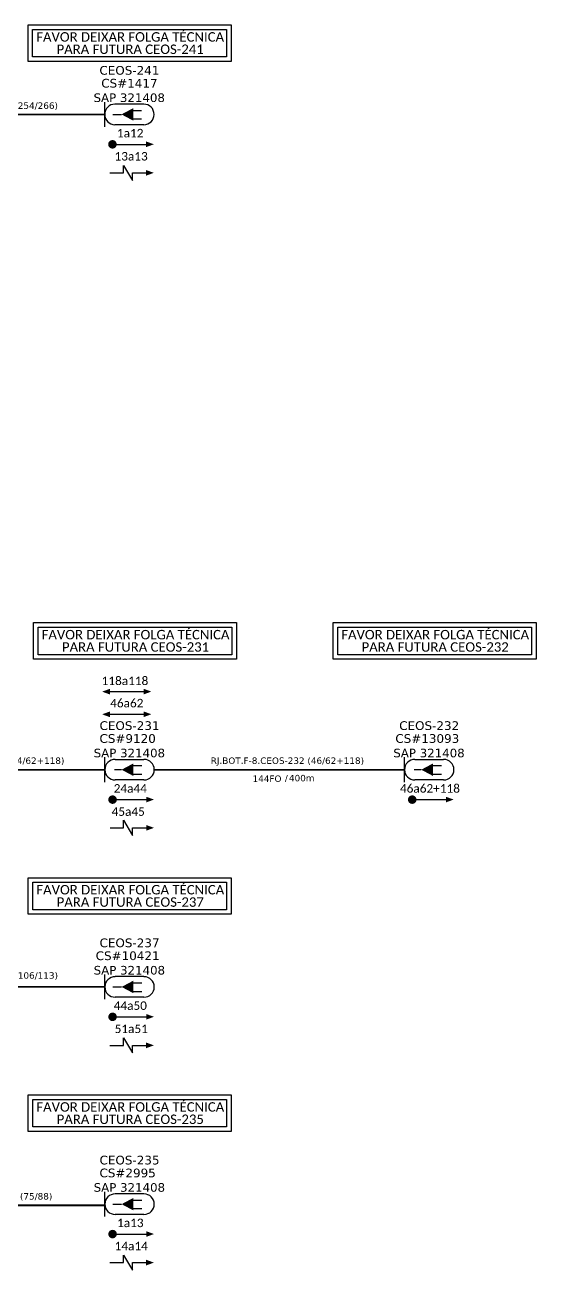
# Model space of a CAD drawing. Header units: metres. Extents: x -0.1 to 58.9, y -0.1 to 41.6.
# Drawn here: x 26.81 to 29.89, y 29.77 to 37.28 of the extents above; entities that cross this region are included whole.
import ezdxf
from ezdxf.enums import TextEntityAlignment as Align

# ---------------------------------------------------------------- set-up
doc = ezdxf.new("R2010")
doc.units = ezdxf.units.M
for name, color, linetype in [('20.4-CEOS', 1, 'Continuous'), ('20.5-CABO AÉREO', 1, 'Continuous'), ('SETA', 7, 'Continuous')]:
    doc.layers.add(name, color=color, linetype=linetype)
doc.layers.add('40.1-ETIQUETAS', color=1, linetype='Continuous', lineweight=20)
doc.styles.add('siredit', font='verdana.ttf')
doc.styles.get("Standard").update_dxf_attribs({"font": 'arial.ttf'})

msp = doc.modelspace()

# ---------------------------------------------------------------- linework, layer by layer
at = {"color": 3, "ltscale": 9e-07}
for points in [[(26.8247, 37.2836), (28.049, 37.2836), (28.049, 37.0629), (26.8247, 37.0629)], [(26.8519, 37.2564), (28.0217, 37.2564), (28.0217, 37.0901), (26.8519, 37.0901)], [(26.8573, 33.6748), (28.0815, 33.6748), (28.0815, 33.4541), (26.8573, 33.4541)], [(26.8845, 33.6476), (28.0543, 33.6476), (28.0543, 33.4813), (26.8845, 33.4813)], [(28.6654, 33.6748), (29.8897, 33.6748), (29.8897, 33.4541), (28.6654, 33.4541)], [(28.6927, 33.6476), (29.8625, 33.6476), (29.8625, 33.4813), (28.6927, 33.4813)], [(26.8255, 32.1348), (28.0497, 32.1348), (28.0497, 31.9141), (26.8255, 31.9141)], [(26.8527, 32.1076), (28.0225, 32.1076), (28.0225, 31.9413), (26.8527, 31.9413)], [(26.8255, 30.8233), (28.0497, 30.8233), (28.0497, 30.6026), (26.8255, 30.6026)], [(26.8527, 30.7961), (28.0225, 30.7961), (28.0225, 30.6298), (26.8527, 30.6298)]]:
    msp.add_lwpolyline(points, close=True, dxfattribs=at)
at = {"color": 0, "const_width": 0.0257}
for points in [[(27.3205, 36.5625, 1), (27.3462, 36.5625, 1)], [(27.3213, 32.6062, 1), (27.3469, 32.6062, 1)], [(29.1294, 32.6062, 1), (29.1551, 32.6062, 1)], [(27.3213, 31.2947, 1), (27.3469, 31.2947, 1)], [(27.3213, 29.9832, 1), (27.3469, 29.9832, 1)]]:
    msp.add_lwpolyline(points, format="xyb", close=True, dxfattribs=at)
at = {"color": 0}
for points in [[(27.3996, 36.3904), (27.3996, 36.4357), (27.4538, 36.3451), (27.4539, 36.3904)], [(27.4008, 32.4358), (27.4008, 32.4812), (27.455, 32.3905), (27.4551, 32.4358)], [(27.4004, 31.1225), (27.4004, 31.1679), (27.4546, 31.0772), (27.4546, 31.1225)], [(27.4004, 29.811), (27.4004, 29.8564), (27.4546, 29.7657), (27.4546, 29.811)]]:
    msp.add_lwpolyline(points, dxfattribs=at)
at = {"layer": '20.4-CEOS', "color": 8}
for p, q in [((27.5228, 36.8052), (27.3487, 36.8052)), ((27.5228, 36.6811), (27.3487, 36.6811)), ((27.5235, 31.5374), (27.3495, 31.5374)), ((27.5235, 31.4133), (27.3495, 31.4133)), ((27.5235, 30.2259), (27.3495, 30.2259)), ((27.5235, 30.1018), (27.3495, 30.1018))]:
    msp.add_line(p, q, dxfattribs=at)
at = {"layer": '20.4-CEOS', "color": 7}
for p, q in [((27.3495, 32.8489), (27.5235, 32.8489)), ((27.5235, 32.7248), (27.3495, 32.7248))]:
    msp.add_line(p, q, dxfattribs=at)
at = {"layer": '20.4-CEOS', "color": 5}
for p, q in [((29.1577, 32.8489), (29.3317, 32.8489)), ((29.3317, 32.7248), (29.1577, 32.7248))]:
    msp.add_line(p, q, dxfattribs=at)
at = {"layer": '20.4-CEOS', "color": 8}
for points in [[(27.2867, 36.6684), (27.2867, 36.818)], [(27.4564, 36.7678), (27.5092, 36.7678)], [(27.3349, 36.7432), (27.3877, 36.7432)], [(27.4564, 36.7162), (27.5092, 36.7162)], [(27.2875, 31.4005), (27.2875, 31.5501)], [(27.4571, 31.4999), (27.51, 31.4999)], [(27.3356, 31.4753), (27.3885, 31.4753)], [(27.4571, 31.4483), (27.51, 31.4483)], [(27.2875, 30.089), (27.2875, 30.2386)], [(27.3356, 30.1638), (27.3885, 30.1638)], [(27.4571, 30.1885), (27.51, 30.1885)], [(27.4571, 30.1368), (27.51, 30.1368)]]:
    msp.add_lwpolyline(points, dxfattribs=at)
for points in [[(27.3877, 36.7432, 0, 0.0766, 0), (27.4596, 36.7432, 0.0766, 0.0766, 0)], [(27.3885, 31.4753, 0, 0.0766, 0), (27.4603, 31.4753, 0.0766, 0.0766, 0)], [(27.3885, 30.1638, 0, 0.0766, 0), (27.4603, 30.1638, 0.0766, 0.0766, 0)]]:
    msp.add_lwpolyline(points, format="xyseb", dxfattribs=at)
at = {"layer": '20.4-CEOS', "color": 7}
for points in [[(27.2875, 32.712), (27.2875, 32.8616)], [(27.3885, 32.7868), (27.3466, 32.7868)], [(27.4571, 32.8114), (27.51, 32.8114)], [(27.4571, 32.7598), (27.51, 32.7598)]]:
    msp.add_lwpolyline(points, dxfattribs=at)
at = {"layer": '20.4-CEOS', "color": 5}
for points in [[(29.0957, 32.712), (29.0957, 32.8616)], [(29.1967, 32.7868), (29.1548, 32.7868)], [(29.2653, 32.8114), (29.3181, 32.8114)], [(29.2653, 32.7598), (29.3181, 32.7598)]]:
    msp.add_lwpolyline(points, dxfattribs=at)
at = {"layer": '20.4-CEOS', "color": 7}
msp.add_lwpolyline([(27.3885, 32.7868, 0, 0.0766, 0), (27.4603, 32.7868, 0.0766, 0.0766, 0)], format="xyseb", dxfattribs=at)
at = {"layer": '20.4-CEOS', "color": 5}
msp.add_lwpolyline([(29.1967, 32.7868, 0, 0.0766, 0), (29.2685, 32.7868, 0.0766, 0.0766, 0)], format="xyseb", dxfattribs=at)
at = {"layer": '20.4-CEOS', "color": 8}
for centre, start, end in [((27.3487, 36.7432), 90, 270), ((27.5228, 36.7432), 270, 90), ((27.3495, 31.4753), 90, 270), ((27.5235, 31.4753), 270, 90), ((27.3495, 30.1638), 90, 270), ((27.5235, 30.1638), 270, 90)]:
    msp.add_arc(centre, 0.062, start, end, dxfattribs=at)
at = {"layer": '20.4-CEOS', "color": 7}
for centre, start, end in [((27.3495, 32.7868), 90, 270), ((27.5235, 32.7868), 270, 90)]:
    msp.add_arc(centre, 0.062, start, end, dxfattribs=at)
at = {"layer": '20.4-CEOS', "color": 5}
for centre, start, end in [((29.1577, 32.7868), 90, 270), ((29.3317, 32.7868), 270, 90)]:
    msp.add_arc(centre, 0.062, start, end, dxfattribs=at)
at = {"layer": '20.5-CABO AÉREO', "color": 5, "ltscale": 50, "const_width": 0.0104}
for points in [[(25.7774, 32.7868), (27.2875, 32.7868)], [(27.5856, 32.7868), (29.0957, 32.7868)]]:
    msp.add_lwpolyline(points, dxfattribs=at)
at = {"layer": '20.5-CABO AÉREO', "color": 7, "ltscale": 50, "const_width": 0.0104}
for points in [[(25.7774, 31.4753), (27.2875, 31.4753)], [(26.0633, 30.1566), (27.2879, 30.1566)]]:
    msp.add_lwpolyline(points, dxfattribs=at)
at = {"layer": '40.1-ETIQUETAS', "color": 7, "const_width": 0.0104}
msp.add_lwpolyline([(25.7774, 36.7432), (27.2867, 36.7432)], dxfattribs=at)
at = {"layer": 'SETA', "color": 0}
for points in [[(27.3333, 36.5625), (27.5539, 36.5625)], [(27.3177, 36.3904), (27.3996, 36.3904)], [(27.4539, 36.3904), (27.5358, 36.3904)], [(27.3181, 33.2581), (27.5387, 33.2581)], [(27.3181, 33.1212), (27.5387, 33.1212)], [(27.3341, 32.6062), (27.5547, 32.6062)], [(29.1423, 32.6062), (29.3629, 32.6062)], [(27.3189, 32.4358), (27.4008, 32.4358)], [(27.4551, 32.4358), (27.537, 32.4358)], [(27.3341, 31.2947), (27.5547, 31.2947)], [(27.3184, 31.1225), (27.4004, 31.1225)], [(27.4546, 31.1225), (27.5366, 31.1225)], [(27.3341, 29.9832), (27.5547, 29.9832)], [(27.3184, 29.811), (27.4004, 29.811)], [(27.4546, 29.811), (27.5366, 29.811)]]:
    msp.add_lwpolyline(points, dxfattribs=at)
for points in [[(27.5362, 36.5799), (27.5832, 36.5628), (27.5362, 36.5457)], [(27.5358, 36.4075), (27.5828, 36.3904), (27.5358, 36.3732)], [(27.3181, 33.2752), (27.2711, 33.2581), (27.3181, 33.241)], [(27.521, 33.2755), (27.5681, 33.2584), (27.521, 33.2413)], [(27.3181, 33.1383), (27.2711, 33.1212), (27.3181, 33.1041)], [(27.521, 33.1387), (27.5681, 33.1216), (27.521, 33.1044)], [(27.537, 32.6236), (27.584, 32.6065), (27.537, 32.5894)], [(29.3452, 32.6236), (29.3922, 32.6065), (29.3452, 32.5894)], [(27.537, 32.4529), (27.584, 32.4358), (27.537, 32.4187)], [(27.537, 31.3121), (27.584, 31.295), (27.537, 31.2779)], [(27.5366, 31.1396), (27.5836, 31.1225), (27.5366, 31.1054)], [(27.537, 30.0006), (27.584, 29.9835), (27.537, 29.9664)], [(27.5366, 29.8281), (27.5836, 29.811), (27.5366, 29.7939)]]:
    msp.add_solid(points, dxfattribs=at)

# ---------------------------------------------------------------- texts
at = {"color": 7, "char_height": 0.057024, "width": 1.214885, "attachment_point": 5}
for s, insert in [('{\\fCalibri|b0|i0|c0|p34;FAVOR DEIXAR FOLGA TÉCNICA}', (27.4401, 37.2108)), ('{\\fCalibri|b0|i0|c0|p34;PARA FUTURA CEOS-241}', (27.4401, 37.1363)), ('{\\fCalibri|b0|i0|c0|p34;FAVOR DEIXAR FOLGA TÉCNICA}', (27.4727, 33.602)), ('{\\fCalibri|b0|i0|c0|p34;FAVOR DEIXAR FOLGA TÉCNICA}', (29.2808, 33.602)), ('{\\fCalibri|b0|i0|c0|p34;PARA FUTURA CEOS-231}', (27.4727, 33.5275)), ('{\\fCalibri|b0|i0|c0|p34;PARA FUTURA CEOS-232}', (29.2808, 33.5275)), ('{\\fCalibri|b0|i0|c0|p34;FAVOR DEIXAR FOLGA TÉCNICA}', (27.4409, 32.062)), ('{\\fCalibri|b0|i0|c0|p34;PARA FUTURA CEOS-237}', (27.4409, 31.9875)), ('{\\fCalibri|b0|i0|c0|p34;FAVOR DEIXAR FOLGA TÉCNICA}', (27.4409, 30.7505)), ('{\\fCalibri|b0|i0|c0|p34;PARA FUTURA CEOS-235}', (27.4409, 30.676))]:
    msp.add_mtext(s, dxfattribs=dict(at, insert=insert))
at = {"color": 0, "char_height": 0.051322, "width": 0.650727, "attachment_point": 5}
for s, insert in [('{\\fCalibri|b0|i0|c0|p34;\\C7;1a12}', (27.4404, 36.6299)), ('{\\fCalibri|b0|i0|c0|p34;\\C7;13a13}', (27.446, 36.4901)), ('{\\fCalibri|b0|i0|c0|p34;\\C1;118a118 }', (27.4088, 33.3233)), ('{\\fCalibri|b0|i0|c0|p34;\\C7;46a62\\C1; }', (27.4199, 33.1886)), ('{\\fCalibri|b0|i0|c0|p34;46a62\\C1;+118}', (29.2493, 32.6736)), ('{\\fCalibri|b0|i0|c0|p34;\\C7;24a44}', (27.4411, 32.6736)), ('{\\fCalibri|b0|i0|c0|p34;\\C7;45a45}', (27.4284, 32.5337)), ('{\\fCalibri|b0|i0|c0|p34;\\C7;44a50}', (27.4411, 31.3621)), ('{\\fCalibri|b0|i0|c0|p34;\\C7;51a51}', (27.4468, 31.2222)), ('{\\fCalibri|b0|i0|c0|p34;\\C7;1a13}', (27.4411, 30.0506)), ('{\\fCalibri|b0|i0|c0|p34;\\C7;14a14}', (27.4468, 29.9107))]:
    msp.add_mtext(s, dxfattribs=dict(at, insert=insert))
at = {"layer": '20.4-CEOS', "color": 7, "style": 'siredit'}
for s, height, p in [('CEOS-241', 0.05255, (27.4358, 37.0093)), ('CS#1417', 0.05255, (27.4358, 36.9316)), ('SAP 321408', 0.05184, (27.4346, 36.8441)), ('CEOS-231', 0.05255, (27.4365, 33.053)), ('CS#9120 ', 0.05255, (27.4365, 32.9752)), ('SAP 321408', 0.05184, (27.4354, 32.8877)), ('CEOS-237', 0.05255, (27.4365, 31.7415)), ('CS#10421 ', 0.05255, (27.4365, 31.6637)), ('SAP 321408', 0.05184, (27.4354, 31.5762)), ('CEOS-235', 0.05255, (27.4365, 30.43)), ('CS#2995 ', 0.05255, (27.4365, 30.3522)), ('SAP 321408', 0.05184, (27.4354, 30.2648))]:
    msp.add_text(s, height=height, dxfattribs=at).set_placement(p, align=Align.MIDDLE_CENTER)
at = {"layer": '20.4-CEOS', "color": 5, "style": 'siredit'}
for s, height, p in [('CEOS-232', 0.05255, (29.2447, 33.053)), ('CS#13093 ', 0.05255, (29.2447, 32.9752)), ('SAP 321408', 0.05184, (29.2435, 32.8877))]:
    msp.add_text(s, height=height, dxfattribs=at).set_placement(p, align=Align.MIDDLE_CENTER)
at = {"layer": '40.1-ETIQUETAS', "color": 7, "style": 'siredit'}
msp.add_text('RJ.BOT.F-8.CEOS-241 (254/266) ', height=0.03888, dxfattribs=at).set_placement((26.5897, 36.7961), align=Align.MIDDLE_CENTER)
at = {"layer": '40.1-ETIQUETAS', "color": 1, "style": 'siredit'}
for s, p in [('RJ.BOT.F-8.CEOS-231 (24/62+118)', (26.5808, 32.8414)), ('RJ.BOT.F-8.CEOS-232 (46/62+118)', (28.389, 32.8414))]:
    msp.add_text(s, height=0.03888, dxfattribs=at).set_placement(p, align=Align.MIDDLE_CENTER)
at = {"layer": '40.1-ETIQUETAS', "color": 7, "style": 'siredit'}
for s, height, p in [('144FO', 0.03888, (28.3532, 32.7326)), ('/', 0.0389, (28.3915, 32.7362))]:
    msp.add_text(s, height=height, dxfattribs=at).set_placement(p, align=Align.MIDDLE_RIGHT)
msp.add_text('400m', height=0.03888, dxfattribs=at).set_placement((28.3985, 32.7362), align=Align.MIDDLE_LEFT)
at = {"layer": '40.1-ETIQUETAS', "color": 0, "style": 'siredit'}
for s, p in [('RJ.BOT.F-8.CEOS-237 (106/113)', (26.5815, 31.5444)), ('RJ.BOT.F-8.CEOS-235 (75/88)', (26.5812, 30.2111))]:
    msp.add_text(s, height=0.03888, dxfattribs=at).set_placement(p, align=Align.MIDDLE_CENTER)

doc.saveas('drawing.dxf')
